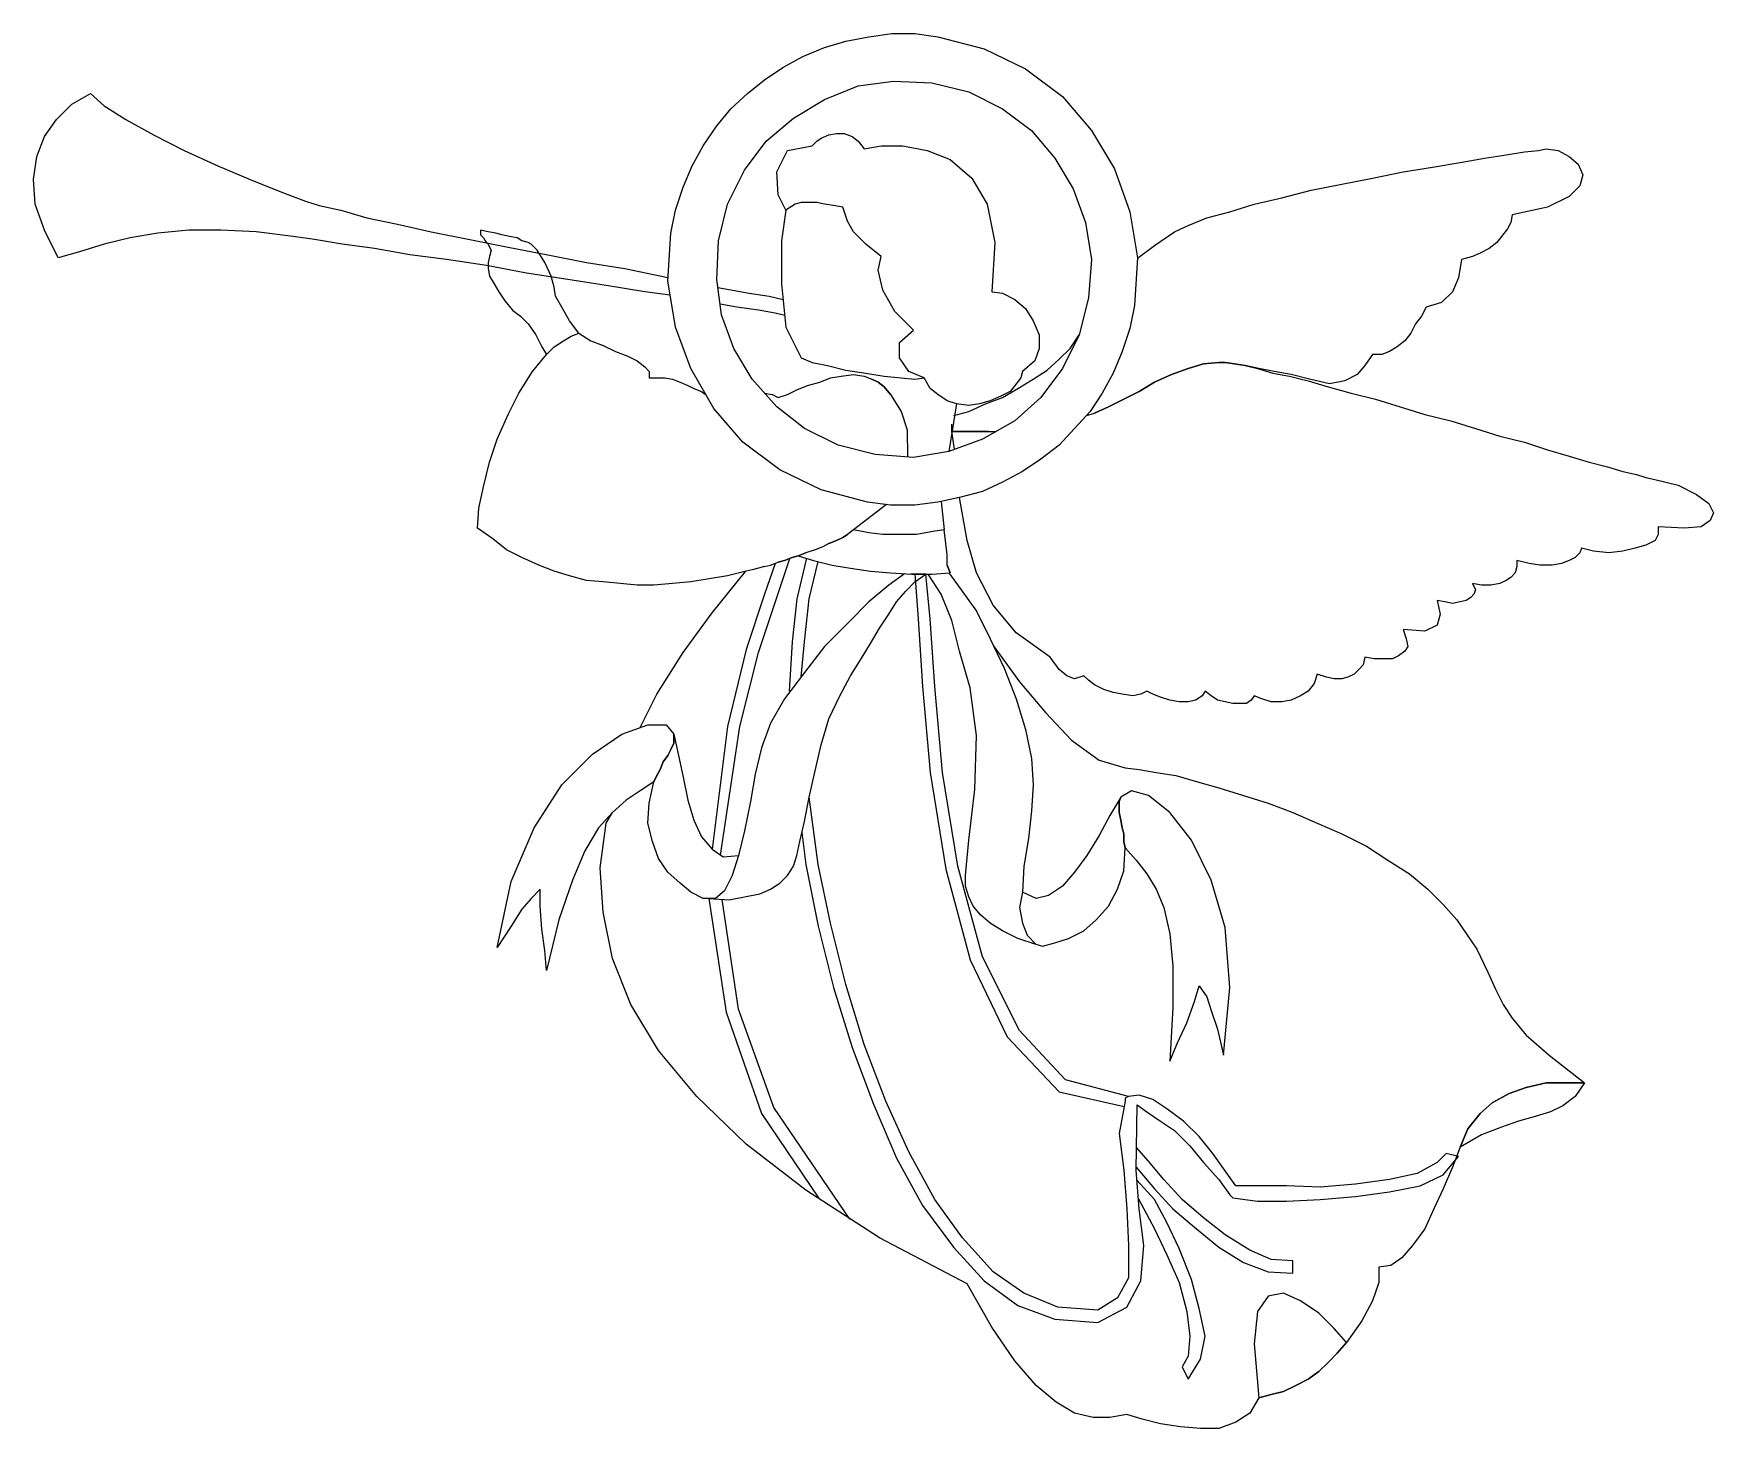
# Model space of a CAD drawing. Extents: x -95 to 513, y -317 to 40.
# Drawn here: x 88.8 to 162.5, y -290.2 to -229 of the extents above; entities that cross this region are included whole.
import ezdxf

# ---------------------------------------------------------------- set-up
doc = ezdxf.new("R2010")
doc.units = 0
doc.header["$MEASUREMENT"] = 0
doc.layers.get('0').update_dxf_attribs({"linetype": 'CONTINUOUS'})

msp = doc.modelspace()

# ---------------------------------------------------------------- linework, layer by layer
at = {"color": 40}
for p, q in [((89.7788, -232.794251), (90.452518, -232.120533)), ((90.452518, -232.120533), (91.260979, -231.648931)), ((91.260979, -231.648931), (91.867325, -232.187905)), ((89.239826, -233.535341), (89.7788, -232.794251)), ((91.867325, -232.187905), (92.81053, -232.794251)), ((92.81053, -232.794251), (94.023222, -233.467969)), ((88.902967, -234.411174), (89.239826, -233.535341)), ((94.023222, -233.467969), (95.370657, -234.141686)), ((95.370657, -234.141686), (96.852836, -234.815404)), ((88.768224, -235.42175), (88.902967, -234.411174)), ((96.852836, -234.815404), (98.267643, -235.42175)), ((88.835596, -236.499698), (88.768224, -235.42175)), ((98.267643, -235.42175), (99.615079, -235.960724)), ((89.239826, -237.645019), (88.835596, -236.499698)), ((99.615079, -235.960724), (100.693027, -236.364955)), ((100.693027, -236.364955), (101.299373, -236.56707)), ((101.299373, -236.56707), (102.242578, -236.769185)), ((102.242578, -236.769185), (103.387898, -237.106044)), ((103.387898, -237.106044), (104.735333, -237.375531)), ((89.846172, -238.85771), (89.239826, -237.645019)), ((93.012645, -237.981877), (91.867325, -238.251364)), ((94.225337, -237.779762), (93.012645, -237.981877)), ((95.572773, -237.645019), (94.225337, -237.779762)), ((96.98758, -237.645019), (95.572773, -237.645019)), ((98.537131, -237.71239), (96.98758, -237.645019)), ((100.154053, -237.914506), (98.537131, -237.71239)), ((101.097258, -238.049249), (100.154053, -237.914506)), ((102.30995, -238.251364), (101.097258, -238.049249)), ((104.735333, -237.375531), (106.217512, -237.71239)), ((106.217512, -237.71239), (107.901807, -238.049249)), ((107.901807, -238.049249), (109.586101, -238.386108)), ((90.789377, -238.588223), (89.846172, -238.85771)), ((91.867325, -238.251364), (90.789377, -238.588223)), ((103.724757, -238.45348), (102.30995, -238.251364)), ((105.274307, -238.722967), (103.724757, -238.45348)), ((106.89123, -238.925082), (105.274307, -238.722967)), ((109.586101, -238.386108), (111.337767, -238.722967)), ((111.337767, -238.722967), (113.022061, -239.059826)), ((108.642896, -239.194569), (106.89123, -238.925082)), ((110.394562, -239.531428), (108.642896, -239.194569)), ((112.2136, -239.800915), (110.394562, -239.531428)), ((113.022061, -239.059826), (114.706355, -239.329313)), ((114.706355, -239.329313), (116.602329, -239.720038)), ((113.897894, -240.070402), (112.2136, -239.800915)), ((115.582188, -240.339889), (113.897894, -240.070402)), ((118.795792, -240.162246), (120.163469, -240.407261)), ((116.696695, -240.491867), (115.582188, -240.339889)), ((119.624494, -241.013607), (118.889931, -240.883978)), ((120.567699, -241.148351), (119.624494, -241.013607)), ((120.163469, -240.407261), (121.039302, -240.542005)), ((121.039302, -240.542005), (121.650369, -240.675897)), ((121.308789, -241.283094), (120.567699, -241.148351)), ((121.726234, -241.383976), (121.308789, -241.283094))]:
    msp.add_line(p, q, dxfattribs=at)
at = {"color": 7}
for p, q in [((152.434546, -234.478545), (153.377751, -234.343802)), ((153.377751, -234.343802), (154.186212, -234.209058)), ((154.186212, -234.209058), (154.792558, -234.141686)), ((154.792558, -234.141686), (155.129417, -234.074315)), ((155.129417, -234.074315), (155.668391, -234.141686)), ((155.668391, -234.141686), (156.139994, -234.411174)), ((147.516407, -235.354378), (148.863843, -235.084891)), ((148.863843, -235.084891), (150.143906, -234.882776)), ((150.143906, -234.882776), (151.356598, -234.680661)), ((151.356598, -234.680661), (152.434546, -234.478545)), ((156.139994, -234.411174), (156.544224, -234.748032)), ((156.544224, -234.748032), (156.74634, -235.219635)), ((144.821536, -235.893352), (146.168972, -235.623865)), ((146.168972, -235.623865), (147.516407, -235.354378)), ((156.611596, -235.691237), (156.139994, -236.16284)), ((156.74634, -235.219635), (156.611596, -235.691237)), ((141.250833, -236.836557), (142.328781, -236.499698)), ((142.328781, -236.499698), (143.541473, -236.230211)), ((143.541473, -236.230211), (144.821536, -235.893352)), ((156.139994, -236.16284), (155.196789, -236.634442)), ((139.431795, -237.442903), (140.240256, -237.106044)), ((140.240256, -237.106044), (141.250833, -236.836557)), ((153.579866, -237.30816), (153.445123, -237.577647)), ((153.647238, -236.971301), (153.579866, -237.30816)), ((155.196789, -236.634442), (153.647238, -236.971301)), ((137.949616, -238.318736), (138.825449, -237.71239)), ((138.825449, -237.71239), (139.431795, -237.442903)), ((153.175636, -237.914506), (152.97352, -238.183993)), ((153.445123, -237.577647), (153.175636, -237.914506)), ((137.207384, -238.87541), (137.949616, -238.318736)), ((151.895572, -238.790339), (151.42397, -238.925082)), ((152.232431, -238.655595), (151.895572, -238.790339)), ((152.636662, -238.45348), (152.232431, -238.655595)), ((152.97352, -238.183993), (152.636662, -238.45348)), ((151.42397, -238.925082), (151.289226, -239.733543)), ((151.289226, -239.733543), (151.019739, -240.339889)), ((149.874419, -241.013607), (149.672304, -241.417838)), ((150.548137, -240.811492), (149.874419, -241.013607)), ((151.019739, -240.339889), (150.548137, -240.811492)), ((149.672304, -241.417838), (149.402817, -241.754696)), ((112.011484, -242.495786), (112.348343, -242.293671)), ((112.348343, -242.293671), (112.685202, -242.158927)), ((112.685202, -242.158927), (113.224176, -242.495786)), ((134.244168, -242.832645), (134.648399, -242.226299)), ((149.200701, -242.158927), (148.931214, -242.495786)), ((149.402817, -241.754696), (149.200701, -242.158927)), ((110.664049, -243.843221), (111.270395, -243.102132)), ((111.270395, -243.102132), (111.607254, -242.765273)), ((111.607254, -242.765273), (112.011484, -242.495786)), ((113.224176, -242.495786), (113.76315, -242.697901)), ((113.76315, -242.697901), (114.302125, -242.967388)), ((114.302125, -242.967388), (114.841099, -243.169504)), ((114.841099, -243.169504), (115.245329, -243.371619)), ((133.772566, -243.304247), (134.244168, -242.832645)), ((147.516407, -243.102132), (147.179548, -243.573734)), ((147.920638, -243.102132), (147.516407, -243.102132)), ((148.257497, -242.967388), (147.920638, -243.102132)), ((148.594355, -242.765273), (148.257497, -242.967388)), ((148.931214, -242.495786), (148.594355, -242.765273)), ((110.057703, -244.786426), (110.664049, -243.843221)), ((115.245329, -243.371619), (115.582188, -243.641106)), ((115.582188, -243.641106), (115.784304, -243.843221)), ((115.784304, -243.843221), (115.784304, -244.112708)), ((132.627246, -244.18008), (133.233592, -243.77585)), ((133.233592, -243.77585), (133.772566, -243.304247)), ((138.690705, -243.977965), (139.431795, -243.708478)), ((139.431795, -243.708478), (138.690705, -243.977965)), ((139.431795, -243.708478), (140.105512, -243.506362)), ((140.105512, -243.506362), (139.431795, -243.708478)), ((140.105512, -243.506362), (140.77923, -243.438991)), ((140.77923, -243.438991), (140.105512, -243.506362)), ((140.77923, -243.438991), (141.048717, -243.438991)), ((141.048717, -243.438991), (140.77923, -243.438991)), ((141.048717, -243.438991), (141.452948, -243.506362)), ((141.452948, -243.506362), (141.048717, -243.438991)), ((141.452948, -243.506362), (141.92455, -243.573734)), ((141.92455, -243.573734), (141.452948, -243.506362)), ((141.92455, -243.573734), (142.463524, -243.708478)), ((142.530896, -243.708478), (141.92455, -243.573734)), ((142.463524, -243.708478), (143.137242, -243.910593)), ((143.204614, -243.843221), (142.530896, -243.708478)), ((143.137242, -243.910593), (143.878332, -244.045337)), ((143.945703, -243.977965), (143.204614, -243.843221)), ((147.179548, -243.573734), (146.842689, -243.977965)), ((115.784304, -244.112708), (116.121162, -244.112708)), ((116.121162, -244.112708), (116.458021, -244.112708)), ((116.458021, -244.112708), (116.79488, -244.18008)), ((116.79488, -244.18008), (117.131739, -244.314824)), ((117.131739, -244.314824), (117.468598, -244.449567)), ((117.468598, -244.449567), (117.738085, -244.584311)), ((117.738085, -244.584311), (118.074944, -244.719054)), ((121.847763, -244.853798), (122.251993, -244.651683)), ((122.251993, -244.651683), (122.723596, -244.449567)), ((122.723596, -244.449567), (123.26257, -244.314824)), ((123.26257, -244.314824), (123.734172, -244.112708)), ((123.734172, -244.112708), (124.205775, -244.045337)), ((124.205775, -244.045337), (124.744749, -243.977965)), ((124.744749, -243.977965), (125.216351, -244.045337)), ((125.216351, -244.045337), (125.55321, -244.18008)), ((125.55321, -244.18008), (125.822697, -244.314824)), ((125.822697, -244.314824), (125.55321, -244.18008)), ((125.822697, -244.314824), (126.092184, -244.516939)), ((126.092184, -244.516939), (125.822697, -244.314824)), ((126.092184, -244.516939), (126.361671, -244.853798)), ((126.361671, -244.853798), (126.092184, -244.516939)), ((131.279811, -244.988541), (131.953528, -244.584311)), ((131.953528, -244.584311), (132.627246, -244.18008)), ((137.275898, -244.719054), (137.949616, -244.314824)), ((137.949616, -244.314824), (137.275898, -244.719054)), ((137.949616, -244.314824), (138.690705, -243.977965)), ((138.690705, -243.977965), (137.949616, -244.314824)), ((143.878332, -244.045337), (144.686793, -244.247452)), ((144.754165, -244.18008), (143.945703, -243.977965)), ((144.686793, -244.247452), (145.562626, -244.516939)), ((145.629998, -244.382195), (144.754165, -244.18008)), ((145.562626, -244.516939), (146.573202, -244.786426)), ((146.303715, -244.247452), (145.629998, -244.382195)), ((146.842689, -243.977965), (146.303715, -244.247452)), ((109.586101, -245.729631), (110.057703, -244.786426)), ((118.074944, -244.719054), (118.27135, -244.866359)), ((120.837186, -244.786426), (121.174045, -244.853798)), ((121.174045, -244.853798), (121.443532, -244.988541)), ((121.443532, -244.988541), (121.847763, -244.853798)), ((121.443532, -244.988541), (121.443532, -244.988541)), ((126.361671, -244.853798), (126.833274, -245.594887)), ((129.258658, -245.258028), (128.921799, -247.346553)), ((129.258658, -245.258028), (129.258658, -245.258028)), ((129.797632, -245.594887), (130.538721, -245.258028)), ((130.538721, -245.258028), (131.279811, -244.988541)), ((135.322117, -245.662259), (135.928463, -245.392772)), ((135.928463, -245.392772), (135.322117, -245.662259)), ((135.928463, -245.392772), (136.60218, -245.055913)), ((136.60218, -245.055913), (135.928463, -245.392772)), ((136.60218, -245.055913), (137.275898, -244.719054)), ((137.275898, -244.719054), (136.60218, -245.055913)), ((146.573202, -244.786426), (147.651151, -245.055913)), ((147.651151, -245.055913), (148.729099, -245.392772)), ((148.729099, -245.392772), (149.807047, -245.729631)), ((109.114498, -246.807579), (109.586101, -245.729631)), ((126.833274, -245.594887), (127.102761, -246.403349)), ((129.056542, -246.47072), (129.056542, -246.147336)), ((129.141425, -245.773853), (129.797632, -245.594887)), ((134.959994, -245.770896), (135.322117, -245.662259)), ((149.807047, -245.729631), (150.952367, -245.999118)), ((150.952367, -245.999118), (152.030316, -246.335977)), ((108.77764, -247.818156), (109.114498, -246.807579)), ((127.102761, -246.403349), (127.105451, -247.594697)), ((129.177008, -247.25375), (129.056542, -246.47072)), ((129.056542, -246.47072), (129.056542, -246.47072)), ((129.056542, -246.47072), (129.865003, -246.47072)), ((129.865003, -246.47072), (129.056542, -246.47072)), ((129.865003, -246.47072), (130.996603, -246.468936)), ((130.673465, -246.47072), (129.865003, -246.47072)), ((152.030316, -246.335977), (153.108264, -246.672836)), ((153.108264, -246.672836), (154.186212, -246.942323)), ((154.186212, -246.942323), (155.196789, -247.279182)), ((155.196789, -247.279182), (156.139994, -247.548669)), ((156.139994, -247.548669), (157.015827, -247.818156)), ((108.508152, -248.896104), (108.77764, -247.818156)), ((157.015827, -247.818156), (157.824288, -248.020271)), ((157.824288, -248.020271), (158.498006, -248.222386)), ((158.498006, -248.222386), (159.104352, -248.35713)), ((159.104352, -248.35713), (159.508582, -248.491873)), ((108.306037, -249.839309), (108.508152, -248.896104)), ((159.508582, -248.491873), (159.845441, -248.559245)), ((159.845441, -248.559245), (160.923389, -248.828732)), ((160.923389, -248.828732), (161.731851, -249.232963)), ((108.238665, -250.715142), (108.306037, -249.839309)), ((126.187129, -249.681293), (124.744749, -250.782514)), ((128.596439, -249.538484), (128.719683, -250.782514)), ((129.73026, -251.254116), (129.393401, -249.367706)), ((161.731851, -249.232963), (162.270825, -249.637194)), ((162.270825, -249.637194), (162.47294, -250.041424)), ((162.338196, -250.378283), (161.933966, -250.64777)), ((162.47294, -250.041424), (162.338196, -250.378283)), ((108.912383, -251.186744), (108.238665, -250.715142)), ((109.518729, -251.658347), (108.912383, -251.186744)), ((123.666801, -251.38886), (124.003659, -251.254116)), ((124.003659, -251.254116), (124.273147, -251.119372)), ((124.273147, -251.119372), (124.475262, -250.984629)), ((130.134491, -252.668923), (129.73026, -251.254116)), ((159.912813, -251.254116), (159.508582, -251.456231)), ((160.047556, -250.984629), (159.912813, -251.254116)), ((160.047556, -250.64777), (160.047556, -250.984629)), ((161.192876, -250.715142), (160.047556, -250.64777)), ((161.933966, -250.64777), (161.192876, -250.715142)), ((110.192447, -251.995205), (109.518729, -251.658347)), ((110.933536, -252.332064), (110.192447, -251.995205)), ((121.37616, -253.746871), (121.942275, -252.038247)), ((122.049878, -251.995205), (121.713019, -252.129949)), ((121.713019, -252.129949), (122.049878, -251.995205)), ((122.319365, -251.927834), (122.049878, -251.995205)), ((122.049878, -251.995205), (122.319365, -251.927834)), ((122.674316, -252.034319), (122.251993, -253.814243)), ((122.319365, -251.927834), (122.656224, -251.79309)), ((156.409481, -251.995205), (156.139994, -252.129949)), ((156.611596, -251.79309), (156.409481, -251.995205)), ((156.678968, -251.590975), (156.611596, -251.79309)), ((157.217942, -251.725718), (156.678968, -251.590975)), ((157.89166, -251.79309), (157.217942, -251.725718)), ((158.498006, -251.725718), (157.89166, -251.79309)), ((159.03698, -251.590975), (158.498006, -251.725718)), ((159.508582, -251.456231), (159.03698, -251.590975)), ((111.607254, -252.601551), (110.933536, -252.332064)), ((112.280972, -252.803667), (111.607254, -252.601551)), ((113.022061, -253.005782), (112.280972, -252.803667)), ((119.220264, -252.803667), (118.411803, -252.93841)), ((118.546546, -254.420589), (120.007124, -252.606952)), ((120.028725, -252.601551), (119.220264, -252.803667)), ((120.298212, -252.53418), (120.028725, -252.601551)), ((120.567699, -252.466808), (120.298212, -252.53418)), ((120.837186, -252.399436), (120.567699, -252.466808)), ((121.308789, -252.264693), (120.837186, -253.612128)), ((120.837186, -252.399436), (121.106673, -252.332064)), ((121.106673, -252.332064), (121.443532, -252.197321)), ((121.713019, -252.129949), (121.443532, -252.197321)), ((121.443532, -252.197321), (121.713019, -252.129949)), ((122.790968, -253.814243), (123.192211, -252.179731)), ((127.43026, -252.736295), (127.574363, -254.690076)), ((128.113337, -254.690076), (127.911222, -252.736295)), ((128.854427, -252.332064), (128.98917, -252.668923)), ((130.87558, -254.08373), (130.134491, -252.668923)), ((153.781982, -252.668923), (153.579866, -252.871038)), ((153.849353, -252.399436), (153.781982, -252.668923)), ((153.849353, -252.129949), (153.849353, -252.399436)), ((154.388328, -252.264693), (153.849353, -252.129949)), ((154.85993, -252.332064), (154.388328, -252.264693)), ((155.398904, -252.332064), (154.85993, -252.332064)), ((155.803135, -252.264693), (155.398904, -252.332064)), ((156.139994, -252.129949), (155.803135, -252.264693)), ((113.76315, -253.073154), (113.022061, -253.005782)), ((114.50424, -253.140526), (113.76315, -253.073154)), ((115.245329, -253.207897), (114.50424, -253.140526)), ((115.986419, -253.207897), (115.245329, -253.207897)), ((116.79488, -253.140526), (115.986419, -253.207897)), ((117.603341, -253.073154), (116.79488, -253.140526)), ((118.411803, -252.93841), (117.603341, -253.073154)), ((151.895572, -253.140526), (152.030316, -253.410013)), ((152.299803, -253.207897), (151.895572, -253.140526)), ((152.030316, -253.410013), (151.962944, -253.612128)), ((152.704033, -253.207897), (152.299803, -253.207897)), ((153.108264, -253.140526), (152.704033, -253.207897)), ((153.377751, -253.005782), (153.108264, -253.140526)), ((153.579866, -252.871038), (153.377751, -253.005782)), ((120.837186, -253.612128), (120.028725, -256.037512)), ((120.567699, -256.172255), (121.37616, -253.746871)), ((122.251993, -253.814243), (122.049878, -255.700653)), ((122.588852, -255.700653), (122.790968, -253.814243)), ((131.886157, -255.296422), (130.87558, -254.08373)), ((150.68288, -253.948987), (150.346021, -253.881615)), ((150.346021, -253.881615), (150.480765, -254.487961)), ((151.019739, -254.016359), (150.68288, -253.948987)), ((151.356598, -253.948987), (151.019739, -254.016359)), ((151.626085, -253.881615), (151.356598, -253.948987)), ((151.8282, -253.746871), (151.626085, -253.881615)), ((151.962944, -253.612128), (151.8282, -253.746871)), ((117.266483, -256.172255), (118.546546, -254.420589)), ((127.574363, -254.690076), (127.776479, -257.654434)), ((128.315453, -257.654434), (128.113337, -254.690076)), ((150.346021, -254.959563), (149.807047, -255.22905)), ((150.480765, -254.487961), (150.346021, -254.959563)), ((122.049878, -255.700653), (121.915135, -257.856549)), ((122.449132, -257.2308), (122.588852, -255.700653)), ((133.368335, -256.37437), (131.886157, -255.296422)), ((148.863843, -255.161679), (148.998586, -255.565909)), ((149.807047, -255.22905), (148.863843, -255.161679)), ((148.998586, -255.565909), (149.065958, -255.902768)), ((116.121162, -257.991293), (117.266483, -256.172255)), ((120.028725, -256.037512), (119.220264, -259.4061)), ((119.759238, -259.4061), (120.567699, -256.172255)), ((130.877328, -255.854058), (132.0209, -257.452319)), ((133.772566, -256.913345), (133.368335, -256.37437)), ((147.179548, -256.37437), (147.112177, -256.711229)), ((147.583779, -256.441742), (147.179548, -256.37437)), ((147.98801, -256.441742), (147.583779, -256.441742)), ((148.39224, -256.441742), (147.98801, -256.441742)), ((148.661727, -256.306999), (148.39224, -256.441742)), ((148.931214, -256.104883), (148.661727, -256.306999)), ((149.065958, -255.902768), (148.931214, -256.104883)), ((134.109425, -257.182832), (133.772566, -256.913345)), ((134.446284, -257.317575), (134.109425, -257.182832)), ((134.850514, -257.182832), (134.446284, -257.317575)), ((135.05263, -257.384947), (134.850514, -257.182832)), ((145.091023, -257.11546), (144.95628, -257.519691)), ((145.495254, -257.250204), (145.091023, -257.11546)), ((146.707946, -257.11546), (146.438459, -257.250204)), ((146.910061, -256.913345), (146.707946, -257.11546)), ((147.112177, -256.711229), (146.910061, -256.913345)), ((127.776479, -257.654434), (128.113337, -261.427253)), ((128.652312, -261.427253), (128.315453, -257.654434)), ((132.0209, -257.452319), (133.16622, -258.799754)), ((135.322117, -257.587062), (135.05263, -257.384947)), ((135.726347, -257.789178), (135.322117, -257.587062)), ((136.130578, -257.923921), (135.726347, -257.789178)), ((136.534809, -257.991293), (136.130578, -257.923921)), ((137.612757, -257.856549), (137.34327, -257.991293)), ((137.882244, -257.991293), (137.612757, -257.856549)), ((140.172884, -257.856549), (140.038141, -258.058665)), ((140.442371, -258.058665), (140.172884, -257.856549)), ((144.686793, -257.856549), (144.349934, -258.058665)), ((144.95628, -257.519691), (144.686793, -257.856549)), ((145.832113, -257.317575), (145.495254, -257.250204)), ((146.168972, -257.317575), (145.832113, -257.317575)), ((146.438459, -257.250204), (146.168972, -257.317575)), ((115.389697, -259.454223), (116.121162, -257.991293)), ((137.006411, -258.058665), (136.534809, -257.991293)), ((137.34327, -257.991293), (137.006411, -258.058665)), ((138.219103, -258.126037), (137.882244, -257.991293)), ((138.623334, -258.26078), (138.219103, -258.126037)), ((139.027564, -258.328152), (138.623334, -258.26078)), ((139.431795, -258.328152), (139.027564, -258.328152)), ((139.768654, -258.26078), (139.431795, -258.328152)), ((140.038141, -258.058665), (139.768654, -258.26078)), ((140.711858, -258.26078), (140.442371, -258.058665)), ((141.048717, -258.328152), (140.711858, -258.26078)), ((141.385576, -258.395524), (141.048717, -258.328152)), ((141.722435, -258.395524), (141.385576, -258.395524)), ((141.991922, -258.395524), (141.722435, -258.395524)), ((142.194037, -258.26078), (141.991922, -258.395524)), ((142.328781, -258.058665), (142.194037, -258.26078)), ((142.66564, -258.193408), (142.328781, -258.058665)), ((143.06987, -258.328152), (142.66564, -258.193408)), ((143.541473, -258.328152), (143.06987, -258.328152)), ((143.945703, -258.26078), (143.541473, -258.328152)), ((144.349934, -258.058665), (143.945703, -258.26078)), ((119.220264, -259.4061), (118.546546, -264.795842)), ((118.910616, -265.055892), (119.759238, -259.4061)), ((133.16622, -258.799754), (134.31154, -260.012446)), ((134.31154, -260.012446), (135.524232, -260.888279)), ((135.524232, -260.888279), (136.669552, -261.225138)), ((128.113337, -261.427253), (128.787055, -265.671675)), ((129.326029, -265.536931), (128.652312, -261.427253)), ((136.669552, -261.225138), (137.275898, -261.29251)), ((137.275898, -261.29251), (138.016988, -261.427253)), ((138.016988, -261.427253), (138.892821, -261.561997)), ((138.892821, -261.561997), (139.836025, -261.831484)), ((139.836025, -261.831484), (140.77923, -262.100971)), ((140.77923, -262.100971), (141.857178, -262.43783)), ((123.195198, -265.469559), (122.790968, -262.505202)), ((141.857178, -262.43783), (142.935127, -262.774689)), ((142.935127, -262.774689), (144.013075, -263.178919)), ((113.628407, -265.604303), (113.897894, -263.650522)), ((113.897894, -263.650522), (114.167381, -263.178919)), ((144.013075, -263.178919), (145.091023, -263.650522)), ((145.091023, -263.650522), (146.168972, -264.122124)), ((122.479601, -264.056573), (122.656224, -265.469559)), ((146.168972, -264.122124), (147.24692, -264.661098)), ((147.24692, -264.661098), (148.190125, -265.267444)), ((148.190125, -265.267444), (149.13333, -265.87379)), ((113.76315, -267.558084), (113.628407, -265.604303)), ((122.656224, -265.469559), (123.195198, -268.16443)), ((123.734172, -268.029687), (123.195198, -265.469559)), ((128.787055, -265.671675), (129.865003, -269.646609)), ((130.403978, -269.511866), (129.326029, -265.536931)), ((149.13333, -265.87379), (149.941791, -266.547508)), ((149.941791, -266.547508), (150.615509, -267.221225)), ((118.401651, -266.951738), (119.152892, -271.937249)), ((119.691866, -271.802506), (118.986676, -266.996225)), ((150.615509, -267.221225), (151.221854, -267.894943)), ((114.167381, -269.579237), (113.76315, -267.558084)), ((123.195198, -268.16443), (123.868916, -270.859301)), ((124.40789, -270.724557), (123.734172, -268.029687)), ((151.221854, -267.894943), (152.097687, -269.175007)), ((114.975842, -271.60039), (114.167381, -269.579237)), ((129.865003, -269.646609), (131.481926, -273.015198)), ((132.0209, -272.745711), (130.403978, -269.511866)), ((152.097687, -269.175007), (152.56929, -270.185583)), ((152.56929, -270.185583), (152.906149, -270.926673)), ((123.868916, -270.859301), (124.677377, -273.4868)), ((125.216351, -273.352056), (124.40789, -270.724557)), ((152.906149, -270.926673), (153.243008, -271.60039)), ((116.188534, -273.621544), (114.975842, -271.60039)), ((119.152892, -271.937249), (120.702443, -276.383786)), ((121.241417, -276.114299), (119.691866, -271.802506)), ((153.243008, -271.60039), (153.647238, -272.206736)), ((153.647238, -272.206736), (154.253584, -272.947826)), ((126.159556, -275.844812), (125.216351, -273.352056)), ((131.481926, -273.015198), (133.772566, -275.440581)), ((134.042053, -274.901607), (132.0209, -272.745711)), ((154.253584, -272.947826), (155.264161, -273.823659)), ((117.872828, -275.642697), (116.188534, -273.621544)), ((124.677377, -273.4868), (125.620582, -275.979555)), ((155.264161, -273.823659), (156.813711, -275.036351)), ((136.804296, -275.642697), (134.042053, -274.901607)), ((120.028725, -277.731222), (117.872828, -275.642697)), ((133.772566, -275.440581), (136.625778, -276.074628)), ((136.804296, -275.642697), (136.669552, -275.710068)), ((137.275898, -275.575325), (136.804296, -275.642697)), ((137.882244, -275.77744), (137.275898, -275.575325)), ((153.512495, -275.507953), (152.771405, -275.912184)), ((154.253584, -275.238466), (153.512495, -275.507953)), ((155.129417, -275.036351), (154.253584, -275.238466)), ((155.937878, -275.036351), (155.129417, -275.036351)), ((156.813711, -275.036351), (155.937878, -275.036351)), ((120.702443, -276.383786), (123.23963, -280.129157)), ((124.583021, -281.01393), (121.241417, -276.114299)), ((125.620582, -275.979555), (126.631159, -278.337567)), ((127.170133, -278.06808), (126.159556, -275.844812)), ((136.669552, -275.844812), (136.400065, -277.259619)), ((136.669552, -275.710068), (136.669552, -275.844812)), ((137.141155, -278.876542), (137.190712, -276.006277)), ((137.190712, -276.006277), (137.612757, -276.316414)), ((137.612757, -276.316414), (138.219103, -276.720645)), ((138.48859, -276.181671), (137.882244, -275.77744)), ((139.229679, -276.720645), (138.48859, -276.181671)), ((152.232431, -276.383786), (151.693457, -277.057504)), ((152.771405, -275.912184), (152.232431, -276.383786)), ((138.219103, -276.720645), (138.825449, -277.124876)), ((138.825449, -277.124876), (139.499167, -277.798593)), ((139.903397, -277.394363), (139.229679, -276.720645)), ((151.693457, -277.057504), (151.356598, -277.865965)), ((122.656224, -279.752375), (120.028725, -277.731222)), ((136.400065, -277.259619), (136.60218, -278.876542)), ((139.499167, -277.798593), (140.105512, -278.539683)), ((140.509743, -278.135452), (139.903397, -277.394363)), ((151.356598, -277.865965), (151.019739, -278.741798)), ((126.631159, -278.337567), (127.776479, -280.426092)), ((128.315453, -280.156605), (127.170133, -278.06808)), ((137.680129, -278.472311), (137.158368, -277.879551)), ((138.353846, -279.280772), (137.680129, -278.472311)), ((140.105512, -278.539683), (140.77923, -279.280772)), ((141.52032, -279.550259), (140.509743, -278.135452)), ((150.346021, -278.539683), (149.470188, -279.011285)), ((150.750252, -278.135452), (150.346021, -278.539683)), ((150.615509, -279.078657), (151.289226, -278.270196)), ((151.289226, -278.270196), (150.750252, -278.135452)), ((136.60218, -278.876542), (136.736924, -280.560836)), ((137.275898, -280.560836), (137.141155, -278.876542)), ((137.143526, -278.739189), (137.949616, -279.685003)), ((137.949616, -280.156605), (137.176051, -279.312749)), ((139.162308, -280.156605), (138.353846, -279.280772)), ((140.77923, -279.280772), (141.250833, -279.95449)), ((148.257497, -279.280772), (146.775318, -279.482888)), ((149.470188, -279.011285), (148.257497, -279.280772)), ((149.604932, -279.550259), (150.615509, -279.078657)), ((151.019739, -278.741798), (150.615509, -279.685003)), ((125.890069, -281.840899), (122.656224, -279.752375)), ((137.949616, -279.685003), (138.758077, -280.560836)), ((141.250833, -279.95449), (141.385576, -280.089233)), ((142.463524, -279.550259), (141.52032, -279.550259)), ((143.743588, -279.550259), (142.463524, -279.550259)), ((145.225767, -279.617631), (143.743588, -279.550259)), ((146.775318, -279.482888), (145.225767, -279.617631)), ((145.225767, -280.156605), (146.775318, -280.021862)), ((146.775318, -280.021862), (148.257497, -279.819746)), ((148.257497, -279.819746), (149.604932, -279.550259)), ((150.615509, -279.685003), (150.211278, -280.560836)), ((127.776479, -280.426092), (129.123914, -282.24513)), ((129.528145, -281.840899), (128.315453, -280.156605)), ((136.736924, -280.560836), (136.804296, -282.177758)), ((137.240765, -280.121669), (137.949616, -281.436669)), ((137.478013, -282.177758), (137.275898, -280.560836)), ((138.48859, -281.167182), (137.949616, -280.156605)), ((138.758077, -280.560836), (139.701282, -281.369297)), ((140.105512, -280.965066), (139.162308, -280.156605)), ((141.385576, -280.089233), (142.463524, -280.223977)), ((142.463524, -280.223977), (143.743588, -280.223977)), ((143.743588, -280.223977), (145.225767, -280.156605)), ((150.211278, -280.560836), (149.807047, -281.436669)), ((137.949616, -281.436669), (138.48859, -282.581989)), ((139.027564, -282.312502), (138.48859, -281.167182)), ((139.701282, -281.369297), (140.77923, -282.24513)), ((141.048717, -281.706156), (140.105512, -280.965066)), ((149.807047, -281.436669), (149.268073, -282.177758)), ((129.73026, -283.862053), (125.890069, -281.840899)), ((129.123914, -282.24513), (130.471349, -283.727309)), ((130.87558, -283.323078), (129.528145, -281.840899)), ((136.804296, -282.177758), (136.804296, -283.592565)), ((137.34327, -283.727309), (137.478013, -282.177758)), ((140.77923, -282.24513), (141.857178, -282.918848)), ((142.126666, -282.379874), (141.048717, -281.706156)), ((149.268073, -282.177758), (148.796471, -282.716732)), ((138.48859, -282.581989), (139.027564, -283.794681)), ((139.566538, -283.659937), (139.027564, -282.312502)), ((141.857178, -282.918848), (142.935127, -283.323078)), ((143.06987, -282.784104), (142.126666, -282.379874)), ((144.013075, -282.851476), (143.06987, -282.784104)), ((144.013075, -283.39045), (144.013075, -282.851476)), ((148.796471, -282.716732), (148.324868, -283.053591)), ((130.471349, -283.727309), (131.953528, -284.805257)), ((132.223015, -284.266283), (130.87558, -283.323078)), ((136.804296, -283.592565), (136.332693, -284.468398)), ((136.736924, -284.872629), (137.34327, -283.727309)), ((139.903397, -284.940001), (139.566538, -283.659937)), ((142.935127, -283.323078), (144.013075, -283.39045)), ((148.324868, -283.053591), (147.785894, -283.120963)), ((147.785894, -283.120963), (147.785894, -283.794681)), ((130.808208, -285.748462), (129.73026, -283.862053)), ((133.705194, -284.872629), (132.223015, -284.266283)), ((136.332693, -284.468398), (135.45686, -285.007373)), ((139.027564, -283.794681), (139.364423, -285.074744)), ((147.785894, -283.794681), (147.516407, -284.603142)), ((131.953528, -284.805257), (133.570451, -285.411603)), ((135.45686, -285.007373), (133.705194, -284.872629)), ((133.705194, -284.872629), (133.705194, -284.872629)), ((135.45686, -285.546347), (136.736924, -284.872629)), ((139.364423, -285.074744), (139.499167, -286.152693)), ((140.172884, -286.152693), (139.903397, -284.940001)), ((147.516407, -284.603142), (147.044805, -285.478975)), ((131.818785, -287.230641), (130.808208, -285.748462)), ((133.570451, -285.411603), (135.45686, -285.546347)), ((133.570451, -285.411603), (133.570451, -285.411603)), ((147.044805, -285.478975), (146.371087, -286.42218)), ((139.499167, -286.152693), (139.431795, -287.028526)), ((139.970769, -287.163269), (140.172884, -286.152693)), ((146.371087, -286.42218), (145.966856, -286.893782)), ((132.76199, -288.308589), (131.818785, -287.230641)), ((139.431795, -287.028526), (139.162308, -287.500128)), ((139.431795, -288.039102), (139.970769, -287.163269)), ((145.562626, -287.298013), (145.158395, -287.702243)), ((145.966856, -286.893782), (145.562626, -287.298013)), ((139.162308, -287.500128), (139.431795, -288.039102)), ((144.686793, -288.039102), (144.147819, -288.308589)), ((145.158395, -287.702243), (144.686793, -288.039102)), ((133.637823, -289.049679), (132.76199, -288.308589)), ((142.530896, -288.847564), (142.126666, -289.521281)), ((143.06987, -288.71282), (142.530896, -288.847564)), ((143.608844, -288.578076), (143.06987, -288.71282)), ((144.147819, -288.308589), (143.608844, -288.578076)), ((134.446284, -289.521281), (133.637823, -289.049679)), ((135.254745, -289.723397), (134.446284, -289.521281)), ((136.736924, -289.588653), (135.995834, -289.723397)), ((137.410642, -289.790768), (136.736924, -289.588653)), ((142.126666, -289.521281), (141.52032, -289.925512)), ((135.995834, -289.723397), (135.254745, -289.723397)), ((138.219103, -289.992884), (137.410642, -289.790768)), ((139.094936, -290.127627), (138.219103, -289.992884)), ((139.970769, -290.194999), (139.094936, -290.127627)), ((140.77923, -290.194999), (139.970769, -290.194999)), ((141.52032, -289.925512), (140.77923, -290.194999))]:
    msp.add_line(p, q, dxfattribs=at)
at = {"color": 140}
for p, q in [((126.975138, -252.712742), (126.2943, -253.207897)), ((127.43962, -252.736295), (127.237504, -252.736295)), ((127.641735, -252.736295), (127.43962, -252.736295)), ((127.43962, -253.073154), (127.911222, -252.736295)), ((127.911222, -252.736295), (127.641735, -252.736295)), ((128.58494, -253.612128), (128.021904, -252.736295)), ((128.921799, -252.668923), (128.921799, -252.668923)), ((128.921799, -252.668923), (129.460773, -253.410013)), ((126.2943, -253.207897), (125.418467, -253.948987)), ((126.631159, -253.948987), (127.035389, -253.477384)), ((127.035389, -253.477384), (127.43962, -253.073154)), ((129.460773, -253.410013), (130.134491, -254.353217)), ((125.418467, -253.948987), (124.475262, -254.892192)), ((126.2943, -254.487961), (126.631159, -253.948987)), ((129.056542, -254.757448), (128.58494, -253.612128)), ((124.475262, -254.892192), (123.464685, -255.902768)), ((125.890069, -255.094307), (126.2943, -254.487961)), ((129.393401, -256.104883), (129.056542, -254.757448)), ((130.134491, -254.353217), (130.740836, -255.565909)), ((125.485838, -255.768025), (125.890069, -255.094307)), ((130.740836, -255.565909), (131.347182, -256.845973)), ((123.464685, -255.902768), (122.588852, -257.048088)), ((124.610005, -257.182832), (125.081608, -256.441742)), ((125.081608, -256.441742), (125.485838, -255.768025)), ((129.865003, -257.721806), (129.393401, -256.104883)), ((122.588852, -257.048088), (121.713019, -258.193408)), ((124.138403, -258.058665), (124.610005, -257.182832)), ((131.347182, -256.845973), (131.886157, -258.193408)), ((130.134491, -259.810331), (129.865003, -257.721806)), ((121.713019, -258.193408), (121.106673, -259.271357)), ((123.666801, -259.069241), (124.138403, -258.058665)), ((131.886157, -258.193408), (132.290387, -259.540844)), ((121.106673, -259.271357), (120.702443, -260.349305)), ((123.329942, -260.214561), (123.666801, -259.069241)), ((116.727508, -260.416677), (116.862252, -260.14719)), ((116.862252, -259.742959), (117.064367, -260.686164)), ((116.862252, -259.945074), (116.862252, -259.742959)), ((116.862252, -260.14719), (116.862252, -259.945074)), ((130.067119, -262.168343), (130.134491, -259.810331)), ((132.290387, -259.540844), (132.559874, -260.820907)), ((116.390649, -260.955651), (116.592765, -260.686164)), ((116.592765, -260.686164), (116.727508, -260.416677)), ((117.064367, -260.686164), (117.266483, -261.629369)), ((120.702443, -260.349305), (120.432956, -261.494625)), ((123.060455, -261.359881), (123.329942, -260.214561)), ((132.559874, -260.820907), (132.627246, -261.966227)), ((115.986419, -261.831484), (116.121162, -261.561997)), ((116.121162, -261.561997), (116.255906, -261.29251)), ((116.255906, -261.29251), (116.390649, -260.955651)), ((117.266483, -261.629369), (117.468598, -262.639945)), ((120.432956, -261.494625), (120.23084, -262.707317)), ((122.790968, -262.505202), (123.060455, -261.359881)), ((115.784304, -262.774689), (115.986419, -261.831484)), ((129.797632, -264.391611), (130.067119, -262.168343)), ((132.627246, -261.966227), (132.559874, -263.111547)), ((115.716932, -263.650522), (115.784304, -262.774689)), ((117.468598, -262.639945), (117.738085, -263.515778)), ((120.23084, -262.707317), (119.961353, -263.98738)), ((122.588852, -263.58315), (122.790968, -262.505202)), ((132.559874, -263.111547), (132.425131, -264.324239)), ((136.467437, -262.505202), (135.995834, -263.313663)), ((136.400065, -262.707317), (136.467437, -262.505202)), ((136.400065, -262.909432), (136.400065, -262.707317)), ((136.400065, -263.178919), (136.400065, -262.909432)), ((115.919047, -264.458983), (115.716932, -263.650522)), ((117.738085, -263.515778), (118.074944, -264.256868)), ((122.386737, -264.458983), (122.588852, -263.58315)), ((135.995834, -263.313663), (135.524232, -264.189496)), ((136.467437, -263.515778), (136.400065, -263.178919)), ((136.534809, -263.852637), (136.467437, -263.515778)), ((136.60218, -264.122124), (136.534809, -263.852637)), ((116.188534, -265.200072), (115.919047, -264.458983)), ((118.074944, -264.256868), (118.546546, -264.795842)), ((119.961353, -263.98738), (119.691866, -265.065329)), ((122.251993, -265.065329), (122.386737, -264.458983)), ((129.662888, -265.941162), (129.797632, -264.391611)), ((132.425131, -264.324239), (132.223015, -265.536931)), ((135.524232, -264.189496), (134.985258, -265.065329)), ((136.60218, -264.458983), (136.60218, -264.122124)), ((136.669552, -264.72847), (136.60218, -264.458983)), ((116.592765, -265.806418), (116.188534, -265.200072)), ((118.546546, -264.795842), (119.018149, -265.132701)), ((119.018149, -265.132701), (119.691866, -265.065329)), ((119.691866, -265.065329), (119.422379, -265.941162)), ((119.691866, -265.065329), (119.691866, -265.065329)), ((122.11725, -265.536931), (122.251993, -265.065329)), ((134.985258, -265.065329), (134.446284, -265.806418)), ((136.60218, -265.739046), (136.669552, -264.72847)), ((117.131739, -266.278021), (116.592765, -265.806418)), ((119.422379, -265.941162), (119.08552, -266.614879)), ((121.510904, -266.278021), (121.847763, -265.941162)), ((121.847763, -265.941162), (122.11725, -265.536931)), ((129.662888, -266.412764), (129.662888, -265.941162)), ((132.223015, -265.536931), (132.155644, -266.682251)), ((134.446284, -265.806418), (133.90731, -266.412764)), ((136.332693, -266.547508), (136.60218, -265.739046)), ((117.603341, -266.682251), (117.131739, -266.278021)), ((118.142316, -266.951738), (117.603341, -266.682251)), ((119.08552, -266.614879), (118.68129, -266.951738)), ((119.961353, -266.884367), (120.635071, -266.749623)), ((120.635071, -266.749623), (121.106673, -266.547508)), ((121.106673, -266.547508), (121.510904, -266.278021)), ((129.797632, -266.884367), (129.662888, -266.412764)), ((132.155644, -266.682251), (132.0209, -267.355969)), ((132.155644, -266.682251), (132.155644, -266.682251)), ((132.76199, -266.951738), (132.155644, -266.682251)), ((133.90731, -266.412764), (133.300964, -266.816995)), ((135.928463, -267.288597), (136.332693, -266.547508)), ((118.68129, -266.951738), (118.142316, -266.951738)), ((118.401651, -266.951738), (119.287636, -267.01911)), ((119.287636, -267.01911), (119.961353, -266.884367)), ((129.999747, -267.288597), (129.797632, -266.884367)), ((130.336606, -267.692828), (129.999747, -267.288597)), ((132.0209, -267.355969), (132.155644, -268.029687)), ((133.300964, -266.816995), (132.76199, -266.951738)), ((135.389489, -267.894943), (135.928463, -267.288597)), ((130.740836, -268.029687), (130.336606, -267.692828)), ((131.279811, -268.366546), (130.740836, -268.029687)), ((132.155644, -268.029687), (132.357759, -268.568661)), ((134.850514, -268.366546), (135.389489, -267.894943)), ((131.953528, -268.703404), (131.279811, -268.366546)), ((132.76199, -268.972891), (131.953528, -268.703404)), ((132.357759, -268.568661), (132.76199, -268.972891)), ((132.559874, -268.90552), (133.031477, -269.040263)), ((133.031477, -269.040263), (133.570451, -268.90552)), ((133.570451, -268.90552), (134.176797, -268.703404)), ((134.176797, -268.703404), (134.850514, -268.366546))]:
    msp.add_line(p, q, dxfattribs=at)
at = {"color": 40}
msp.add_lwpolyline([(125.351095, -249.569822), (123.329942, -249.030848), (121.510904, -248.155015), (119.893982, -246.942323), (118.613918, -245.460144), (117.603341, -243.708478), (116.929624, -241.88944), (116.592765, -239.868287), (116.727508, -237.779762), (116.929624, -236.769185), (117.266483, -235.758609), (117.670713, -234.815404), (118.142316, -233.939571), (118.748661, -233.063738), (119.355007, -232.322649), (120.096097, -231.648931), (120.837186, -231.042585), (121.645648, -230.503611), (122.521481, -230.032009), (123.464685, -229.627778), (124.40789, -229.358291), (125.418467, -229.156176), (126.429043, -229.021432), (127.43962, -229.021432), (128.450196, -229.156176), (130.471349, -229.69515), (132.290387, -230.570983), (133.90731, -231.783675), (135.187373, -233.265853), (136.19795, -234.950148), (136.871668, -236.836557), (137.208526, -238.85771), (137.073783, -240.946235), (136.871668, -241.956812), (136.534809, -242.967388), (136.130578, -243.910593), (135.658976, -244.786426), (135.120001, -245.594887), (134.446284, -246.335977), (133.772566, -247.077066), (132.964105, -247.683412), (132.155644, -248.222386), (131.279811, -248.693989), (130.403978, -249.098219), (129.393401, -249.367706), (128.450196, -249.569822), (127.43962, -249.704565), (126.361671, -249.704565), (125.351095, -249.569822), (125.351095, -249.569822)], dxfattribs=at)
at = {"color": 41}
msp.add_lwpolyline([(125.687954, -247.481297), (124.071031, -247.077066), (122.588852, -246.335977), (121.37616, -245.392772), (120.298212, -244.18008), (119.489751, -242.832645), (118.950777, -241.350466), (118.748661, -239.800915), (118.816033, -238.116621), (119.220264, -236.499698), (119.961353, -235.017519), (120.904558, -233.737456), (122.11725, -232.726879), (123.464685, -231.918418), (124.946864, -231.312072), (126.496415, -231.109957), (128.180709, -231.177329), (129.797632, -231.581559), (131.279811, -232.322649), (132.559874, -233.265853), (133.570451, -234.478545), (134.378912, -235.825981), (134.917886, -237.30816), (135.187373, -238.925082), (135.05263, -240.609376), (134.648399, -242.226299), (133.90731, -243.708478), (132.964105, -244.988541), (131.818785, -245.999118), (130.403978, -246.807579), (128.921799, -247.346553), (127.372248, -247.61604), (125.687954, -247.481297), (125.687954, -247.481297)], dxfattribs=at)
at = {"color": 7}
for points in [[(121.780391, -236.769185), (121.443532, -236.095468), (121.37616, -235.084891), (121.847763, -234.141686), (122.925711, -233.939571), (123.127826, -233.737456), (123.329942, -233.602712), (123.666801, -233.467969), (124.003659, -233.400597), (124.340518, -233.400597), (124.677377, -233.535341), (124.946864, -233.737456), (125.216351, -234.074315), (125.957441, -233.939571), (126.900646, -233.939571), (127.978594, -234.141686), (128.98917, -234.545917), (129.932375, -235.354378), (130.606093, -236.499698), (130.942952, -238.183993), (130.808208, -240.339889), (131.279811, -240.407261), (131.818785, -240.676748), (132.290387, -241.080979), (132.627246, -241.619953), (132.896733, -242.226299), (132.896733, -242.832645), (132.694618, -243.371619), (132.155644, -243.843221), (132.088272, -244.112708), (131.886157, -244.382195), (131.616669, -244.719054), (131.212439, -244.92117), (130.740836, -245.123285), (130.269234, -245.258028), (129.797632, -245.3254), (129.258658, -245.258028), (128.854427, -245.123285), (128.450196, -244.853798), (128.113337, -244.584311), (127.84385, -244.112708), (127.170133, -243.843221), (126.765902, -243.236875), (126.765902, -242.563158), (127.372248, -242.024184), (126.563787, -241.215722), (126.024813, -240.272518), (125.822697, -239.396685), (125.957441, -238.790339), (125.283723, -238.251364), (124.744749, -237.71239), (124.475262, -237.240788), (124.273147, -236.634442), (123.868916, -236.56707), (123.464685, -236.499698), (123.127826, -236.432327), (122.790968, -236.432327), (122.454109, -236.432327), (122.184622, -236.499698), (121.982506, -236.634442), (121.780391, -236.769185), (121.780391, -236.769185)], [(151.356598, -277.865965), (151.693457, -277.057504), (152.232431, -276.383786), (152.771405, -275.912184), (153.512495, -275.507953), (154.253584, -275.238466), (155.129417, -275.036351), (155.937878, -275.036351), (156.813711, -275.036351), (156.409481, -275.642697), (155.870507, -276.046927), (155.331532, -276.316414), (154.657815, -276.51853), (153.916725, -276.720645), (153.175636, -276.990132), (152.299803, -277.326991), (151.356598, -277.865965), (151.356598, -277.865965)], [(142.530896, -288.847564), (143.06987, -288.71282), (143.608844, -288.578076), (144.147819, -288.308589), (144.686793, -288.039102), (145.158395, -287.702243), (145.562626, -287.298013), (145.966856, -286.893782), (146.371087, -286.42218), (145.832113, -285.815834), (145.158395, -285.142116), (144.349934, -284.603142), (143.608844, -284.266283), (142.935127, -284.401027), (142.463524, -285.074744), (142.328781, -286.489552), (142.530896, -288.847564), (142.530896, -288.847564)]]:
    msp.add_lwpolyline(points, dxfattribs=at)
at = {"color": 13}
for points in [[(127.84385, -244.112708), (127.170133, -243.843221), (126.765902, -243.236875), (126.765902, -242.563158), (127.372248, -242.024184), (126.563787, -241.215722), (126.024813, -240.272518), (125.822697, -239.396685), (125.957441, -238.790339), (125.283723, -238.251364), (124.744749, -237.71239), (124.475262, -237.240788), (124.273147, -236.634442), (123.868916, -236.56707), (123.464685, -236.499698), (123.127826, -236.432327), (122.790968, -236.432327), (122.454109, -236.432327), (122.184622, -236.499698), (121.982506, -236.634442), (121.780391, -236.769185), (121.578276, -238.116621), (121.578276, -240.00303), (121.780391, -241.88944), (122.454109, -243.236875), (122.925711, -243.438991), (123.599429, -243.573734), (124.40789, -243.77585), (125.283723, -243.910593), (126.092184, -244.045337), (126.833274, -244.112708), (127.43962, -244.18008), (127.84385, -244.112708), (127.84385, -244.112708)], [(111.270395, -243.102132), (111.607254, -242.765273), (112.011484, -242.495786), (112.348343, -242.293671), (112.685202, -242.158927), (112.280972, -241.619953), (111.944113, -241.013607), (111.674626, -240.542005), (111.607254, -240.137774), (111.47251, -239.666172), (111.203023, -239.059826), (110.866164, -238.520852), (110.596677, -238.251364), (110.461934, -238.183993), (110.192447, -238.116621), (109.990331, -237.981877), (109.653473, -237.914506), (109.316614, -237.847134), (109.047127, -237.779762), (108.710268, -237.71239), (108.373409, -237.645019), (108.373409, -237.847134), (108.508152, -237.981877), (108.575524, -238.116621), (108.642896, -238.183993), (108.710268, -238.251364), (108.77764, -238.386108), (108.845011, -238.520852), (108.77764, -238.790339), (108.710268, -239.059826), (108.710268, -239.329313), (108.77764, -239.666172), (108.979755, -240.00303), (109.18187, -240.339889), (109.451357, -240.74412), (109.788216, -241.148351), (110.125075, -241.417838), (110.461934, -241.754696), (110.798793, -242.226299), (111.06828, -242.765273), (111.270395, -243.102132), (111.270395, -243.102132)]]:
    msp.add_lwpolyline(points, dxfattribs=at)
at = {"color": 140}
for points in [[(128.98917, -252.668923), (128.854427, -252.332064), (128.854427, -251.860462), (128.787055, -251.38886), (128.719683, -250.782514), (128.315453, -250.849885), (127.911222, -250.917257), (127.506992, -250.984629), (127.035389, -250.984629), (126.563787, -250.984629), (126.024813, -250.984629), (125.418467, -250.917257), (124.744749, -250.782514), (124.475262, -250.984629), (124.273147, -251.119372), (124.003659, -251.254116), (123.666801, -251.38886), (123.397314, -251.523603), (123.060455, -251.658347), (122.656224, -251.79309), (122.319365, -251.927834), (122.993083, -252.129949), (123.801544, -252.332064), (124.610005, -252.466808), (125.485838, -252.601551), (126.361671, -252.668923), (127.304876, -252.736295), (128.180709, -252.736295), (128.98917, -252.668923), (128.98917, -252.668923)], [(111.270395, -270.118212), (111.203023, -269.242379), (111.06828, -268.299174), (111.000908, -267.288597), (111.000908, -266.547508), (110.596677, -266.951738), (110.192447, -267.423341), (109.720844, -268.16443), (109.114498, -269.107635), (109.720844, -266.210649), (110.731421, -263.852637), (111.944113, -261.966227), (113.291548, -260.618792), (114.571612, -259.742959), (115.716932, -259.338728), (116.525393, -259.338728), (116.862252, -259.742959), (116.862252, -259.945074), (116.862252, -260.14719), (116.727508, -260.416677), (116.592765, -260.686164), (116.390649, -260.955651), (116.255906, -261.29251), (116.121162, -261.561997), (115.986419, -261.831484), (115.380073, -262.235714), (114.773727, -262.639945), (114.167381, -263.178919), (113.561035, -263.852637), (112.954689, -264.863213), (112.415715, -266.143277), (111.809369, -267.894943), (111.270395, -270.118212), (111.270395, -270.118212)], [(138.623334, -274.093146), (138.960192, -273.284685), (139.364423, -272.408852), (139.701282, -271.465647), (139.903397, -270.791929), (140.240256, -271.263532), (140.442371, -271.869878), (140.711858, -272.678339), (140.981345, -273.823659), (141.250833, -270.859301), (141.048717, -268.231802), (140.442371, -266.143277), (139.566538, -264.391611), (138.623334, -263.178919), (137.680129, -262.43783), (136.939039, -262.235714), (136.467437, -262.505202), (136.400065, -262.707317), (136.400065, -262.909432), (136.400065, -263.178919), (136.467437, -263.515778), (136.534809, -263.852637), (136.60218, -264.122124), (136.60218, -264.458983), (136.669552, -264.72847), (137.141155, -265.267444), (137.612757, -265.87379), (138.016988, -266.547508), (138.353846, -267.355969), (138.623334, -268.501289), (138.758077, -269.916096), (138.758077, -271.735134), (138.623334, -274.093146), (138.623334, -274.093146)]]:
    msp.add_lwpolyline(points, dxfattribs=at)

doc.saveas('drawing.dxf')
